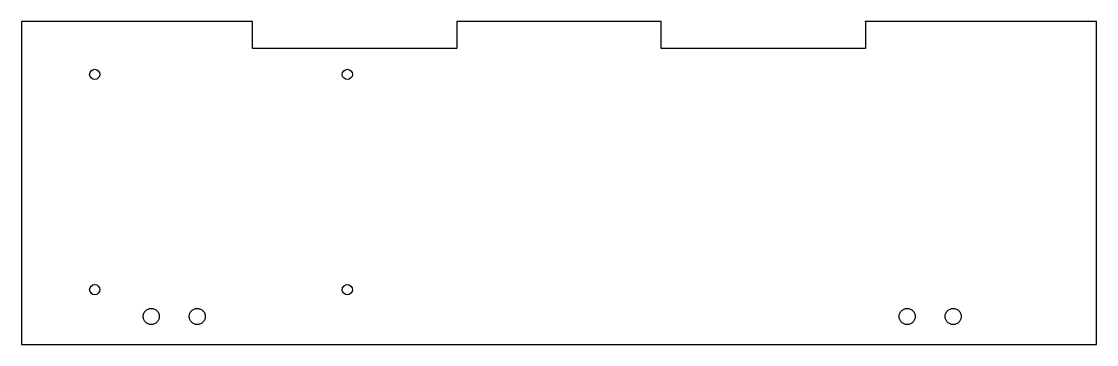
# Model space of a CAD drawing. Header units: inches. Extents: x -5.1 to 4.9, y -1.7 to 1.3.
import ezdxf

# ---------------------------------------------------------------- set-up
doc = ezdxf.new("R2010")
doc.units = ezdxf.units.IN
doc.linetypes.add('DASHED', pattern=[0.75, 0.5, -0.25])
doc.layers.get('0').update_dxf_attribs({"linetype": 'CONTINUOUS'})
doc.layers.add('1', color=7, linetype='DASHED')

msp = doc.modelspace()

# ---------------------------------------------------------------- linework, layer by layer
for p, q in [((-2.986, 1.296), (-5.136, 1.296)), ((-5.136, 1.296), (-5.136, -1.704)), ((-2.986, 1.046), (-2.986, 1.296)), ((0.814, 1.296), (-1.086, 1.296)), ((-1.086, 1.296), (-1.086, 1.046)), ((0.814, 1.046), (0.814, 1.296)), ((4.864, 1.296), (2.714, 1.296)), ((2.714, 1.296), (2.714, 1.046)), ((4.864, -1.704), (4.864, 1.296)), ((-1.086, 1.046), (-2.986, 1.046)), ((2.714, 1.046), (0.814, 1.046)), ((-5.136, -1.704), (4.864, -1.704))]:
    msp.add_line(p, q)
for centre in [(-4.455, 0.805), (-2.105, 0.805), (-4.455, -1.195), (-2.105, -1.195)]:
    msp.add_circle(centre, 0.0472)
msp.add_point((2.714, 1.296))
at = {"layer": '1'}
for centre in [(-3.929, -1.444), (-3.501, -1.444), (3.103, -1.444), (3.531, -1.444)]:
    msp.add_circle(centre, 0.075, dxfattribs=at)

doc.saveas('drawing.dxf')
